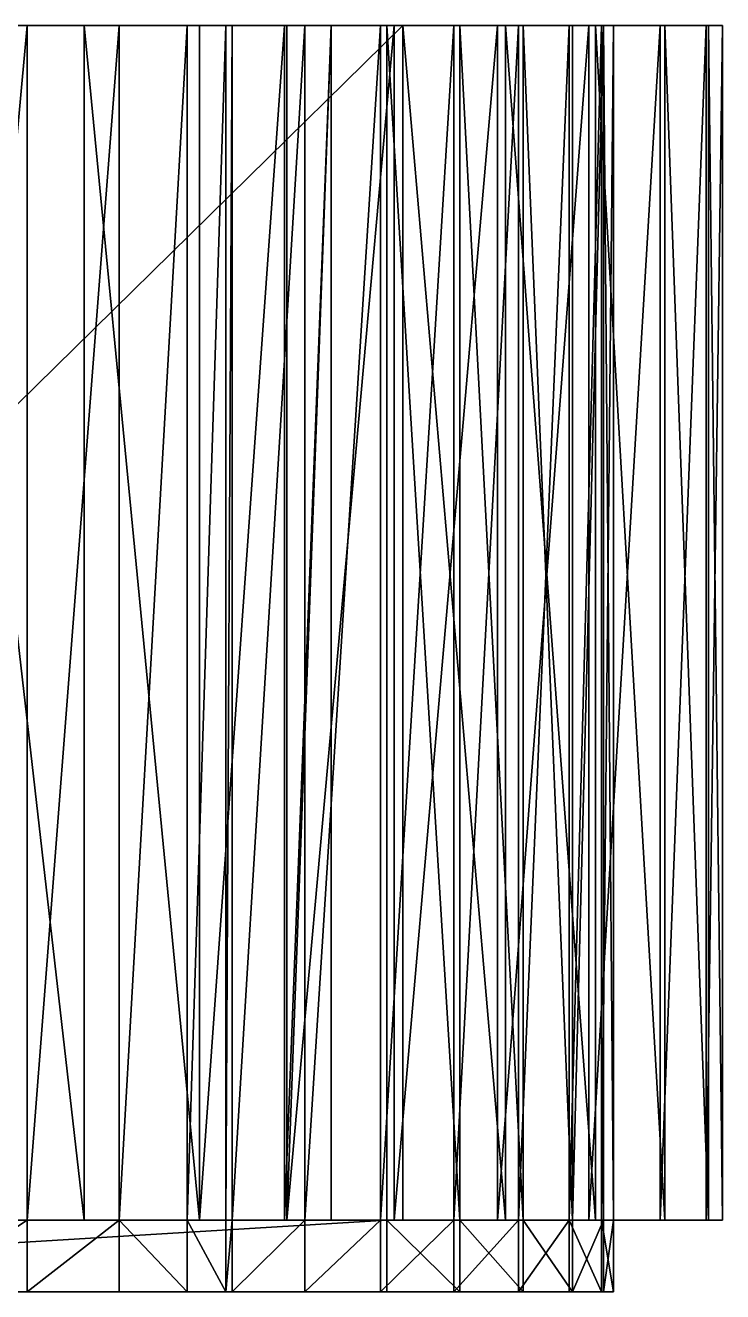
# Model space of a CAD drawing. Extents: x 51.7 to 84.8, y -43.6 to -19.8.
# Drawn here: x 72.16 to 84.78, y -42.77 to -19.83 of the extents above; entities that cross this region are included whole.
import ezdxf

# ---------------------------------------------------------------- set-up
doc = ezdxf.new("R2010")
doc.units = 0
doc.layers.get('0').update_dxf_attribs({"color": 13, "linetype": 'CONTINUOUS'})

# ---------------------------------------------------------------- blocks, each defined once
blk = doc.blocks.new('GROUP_2')
for p, q in [((25.236, 25.061), (25.236, 25.061, 21.64)), ((27.175, 25.1), (27.175, 25.1, 21.64)), ((29.046, 24.589), (29.046, 24.589, 21.64)), ((30.696, 23.568), (30.696, 23.568, 21.64)), ((31.989, 22.122), (31.989, 22.122, 21.64)), ((32.82, 20.369), (32.82, 20.369, 21.64)), ((33.12, 18.453), (33.12, 18.453, 21.64)), ((32.866, 16.529), (32.866, 16.529, 21.64)), ((32.077, 14.757), (32.077, 14.757, 21.64)), ((30.819, 13.281), (30.819, 13.281, 21.64)), ((29.194, 12.221), (29.194, 12.221, 21.64))]:
    blk.add_line(p, q)
at = {"color": 9}
mesh = blk.add_polyface(dxfattribs=at)
corners = [(6.772, 25.229), (7.554, 24.991), (6.77, 25.197), (7.648, 27.784), (26.038, 25.316), (25.236, 25.061), (25.192, 27.784), (2.353, 23.41), (1.974, 18.442), (1.122, 22.016), (2.198, 19.739), (2.768, 20.925), (3.917, 24.415), (3.639, 21.911), (4.746, 22.622), (5.696, 24.955), (6.005, 23.005), (7.32, 23.03), (8.593, 22.696), (8.71, 24.851), (9.186, 30.004), (9.41, 26.893), (11.271, 31.722), (10.64, 28.667), (12.306, 30.04), (13.745, 32.807), (14.282, 30.907), (16.42, 33.179), (16.42, 31.204), (19.096, 32.807), (18.558, 30.907), (20.535, 30.04), (21.569, 31.722), (22.201, 28.667), (23.654, 30.004), (23.43, 26.893), (24.13, 24.851), (24.248, 22.696), (25.558, 23.112), (27.175, 25.1), (26.932, 23.139), (28.258, 22.777), (29.046, 24.589), (29.426, 22.053), (30.696, 23.568), (30.343, 21.029), (30.931, 19.787), (31.989, 22.122), (31.144, 18.429), (0.317, 20.34), (0.194, 16.659), (0, 18.508), (0.885, 14.933), (2.019, 13.461), (2.111, 17.134), (3.513, 12.353), (2.6, 15.912), (3.403, 14.87), (4.46, 14.086), (5.332, 11.664), (5.69, 13.62), (27.332, 11.664), (27.045, 13.62), (28.362, 14.014), (29.194, 12.221), (29.513, 14.765), (30.819, 13.281), (30.405, 15.811), (30.964, 17.066), (32.077, 14.757), (32.82, 20.369), (32.866, 16.529), (33.12, 18.453)]
mesh.append_faces([[corners[k] for k in face] for face in [(0, 1, 2), (49, 50, 51), (71, 70, 72)]], dxfattribs={"vtx0": -1, "color": 9})
mesh.append_faces([[corners[k] for k in face] for face in [(7, 8, 9), (8, 7, 10), (10, 7, 11), (11, 12, 13), (13, 12, 14), (14, 15, 16), (16, 1, 17), (17, 1, 18), (18, 3, 19), (19, 20, 21), (21, 22, 23), (23, 22, 24), (24, 25, 26), (26, 27, 28), (28, 29, 30), (30, 29, 31), (31, 32, 33), (33, 34, 35), (35, 34, 36), (36, 6, 37), (37, 5, 38), (38, 39, 40), (40, 39, 41), (41, 42, 43), (43, 44, 45), (45, 44, 46), (46, 47, 48), (50, 49, 52), (52, 9, 53), (53, 54, 55), (55, 58, 59), (59, 60, 61), (61, 63, 64), (64, 65, 66), (66, 68, 69), (69, 70, 71)]], dxfattribs={"vtx0": -1, "vtx1": -1, "color": 9})
mesh.append_faces([[corners[k] for k in face] for face in [(18, 1, 3), (37, 6, 5), (53, 9, 8), (69, 48, 47)]], dxfattribs={"vtx0": -1, "vtx1": -1, "vtx2": -1, "color": 9})
mesh.append_faces([[corners[k] for k in face] for face in [(1, 0, 3), (11, 7, 12), (14, 12, 15), (16, 15, 1), (19, 3, 20), (21, 20, 22), (24, 22, 25), (26, 25, 27), (28, 27, 29), (31, 29, 32), (33, 32, 34), (36, 34, 6), (38, 5, 39), (41, 39, 42), (43, 42, 44), (46, 44, 47), (52, 49, 9), (53, 8, 54), (55, 54, 56), (55, 56, 57), (55, 57, 58), (59, 58, 60), (61, 60, 62), (61, 62, 63), (64, 63, 65), (66, 65, 67), (66, 67, 68), (69, 68, 48), (69, 47, 70)]], dxfattribs={"vtx0": -1, "vtx2": -1, "color": 9})
mesh.append_faces([[corners[k] for k in face] for face in [(4, 5, 6)]], dxfattribs={"vtx1": -1, "color": 9})
mesh = blk.add_polyface(dxfattribs=at)
corners = [(25.236, 25.061, 21.64), (27.175, 25.1), (25.236, 25.061), (27.175, 25.1, 21.64)]
mesh.append_faces([[corners[k] for k in face] for face in [(0, 1, 2), (1, 0, 3)]], dxfattribs={"vtx0": -1, "color": 9})
mesh = blk.add_polyface(dxfattribs=at)
corners = [(27.175, 25.1, 21.64), (29.046, 24.589), (27.175, 25.1), (29.046, 24.589, 21.64)]
mesh.append_faces([[corners[k] for k in face] for face in [(0, 1, 2), (1, 0, 3)]], dxfattribs={"vtx0": -1, "color": 9})
mesh = blk.add_polyface(dxfattribs=at)
corners = [(29.046, 24.589, 21.64), (30.696, 23.568), (29.046, 24.589), (30.696, 23.568, 21.64)]
mesh.append_faces([[corners[k] for k in face] for face in [(0, 1, 2), (1, 0, 3)]], dxfattribs={"vtx0": -1, "color": 9})
mesh = blk.add_polyface(dxfattribs=at)
corners = [(31.989, 22.122), (30.696, 23.568, 21.64), (31.989, 22.122, 21.64), (30.696, 23.568)]
mesh.append_faces([[corners[k] for k in face] for face in [(0, 1, 2), (1, 0, 3)]], dxfattribs={"vtx0": -1, "color": 9})
mesh = blk.add_polyface(dxfattribs=at)
corners = [(32.82, 20.369), (31.989, 22.122, 21.64), (32.82, 20.369, 21.64), (31.989, 22.122)]
mesh.append_faces([[corners[k] for k in face] for face in [(0, 1, 2), (1, 0, 3)]], dxfattribs={"vtx0": -1, "color": 9})
mesh = blk.add_polyface(dxfattribs=at)
corners = [(33.12, 18.453), (32.82, 20.369, 21.64), (33.12, 18.453, 21.64), (32.82, 20.369)]
mesh.append_faces([[corners[k] for k in face] for face in [(0, 1, 2), (1, 0, 3)]], dxfattribs={"vtx0": -1, "color": 9})
mesh = blk.add_polyface(dxfattribs=at)
corners = [(32.866, 16.529), (33.12, 18.453, 21.64), (32.866, 16.529, 21.64), (33.12, 18.453)]
mesh.append_faces([[corners[k] for k in face] for face in [(0, 1, 2), (1, 0, 3)]], dxfattribs={"vtx0": -1, "color": 9})
mesh = blk.add_polyface(dxfattribs=at)
corners = [(32.077, 14.757), (32.866, 16.529, 21.64), (32.077, 14.757, 21.64), (32.866, 16.529)]
mesh.append_faces([[corners[k] for k in face] for face in [(0, 1, 2), (1, 0, 3)]], dxfattribs={"vtx0": -1, "color": 9})
mesh = blk.add_polyface(dxfattribs=at)
corners = [(30.819, 13.281), (32.077, 14.757, 21.64), (30.819, 13.281, 21.64), (32.077, 14.757)]
mesh.append_faces([[corners[k] for k in face] for face in [(0, 1, 2), (1, 0, 3)]], dxfattribs={"vtx0": -1, "color": 9})
mesh = blk.add_polyface(dxfattribs=at)
corners = [(30.819, 13.281, 21.64), (29.194, 12.221), (30.819, 13.281), (29.194, 12.221, 21.64)]
mesh.append_faces([[corners[k] for k in face] for face in [(0, 1, 2), (1, 0, 3)]], dxfattribs={"vtx0": -1, "color": 9})
mesh = blk.add_polyface(dxfattribs=at)
corners = [(29.194, 12.221, 21.64), (27.332, 11.664), (29.194, 12.221), (27.332, 11.664, 21.64)]
mesh.append_faces([[corners[k] for k in face] for face in [(0, 1, 2), (1, 0, 3)]], dxfattribs={"vtx0": -1, "color": 9})
blk = doc.blocks.new('GROUP_1')
for p, q in [((72.197, -41.473, 48.915), (72.197, -19.833, 48.915)), ((73.231, -19.833, 50.598), (73.231, -41.473, 50.598)), ((73.863, -41.473, 47.543), (73.863, -19.833, 47.543)), ((75.092, -41.473, 45.769), (75.092, -19.833, 45.769)), ((75.316, -19.833, 48.88), (75.316, -41.473, 48.88)), ((75.792, -41.473, 43.727), (75.792, -19.833, 43.727)), ((75.91, -41.473, 41.571), (75.91, -19.833, 41.571)), ((76.854, -19.833, 46.659), (76.854, -41.473, 46.659)), ((76.898, -19.833, 43.937), (76.898, -41.473, 43.937)), ((77.22, -41.473, 41.987), (77.22, -19.833, 41.987)), ((78.594, -41.473, 42.015), (78.594, -19.833, 42.015)), ((78.707, -41.473, 32.495), (78.707, -19.833, 32.495)), ((79.92, -41.473, 41.652), (79.92, -19.833, 41.652)), ((80.024, -41.473, 32.889), (80.024, -19.833, 32.889)), ((81.088, -41.473, 40.929), (81.088, -19.833, 40.929)), ((81.175, -41.473, 33.64), (81.175, -19.833, 33.64)), ((82.005, -41.473, 39.904), (82.005, -19.833, 39.904)), ((82.067, -41.473, 34.686), (82.067, -19.833, 34.686)), ((82.593, -41.473, 38.662), (82.593, -19.833, 38.662)), ((82.626, -41.473, 35.942), (82.626, -19.833, 35.942)), ((82.806, -41.473, 37.305), (82.806, -19.833, 37.305)), ((72.197, -42.77, 48.915), (72.197, -41.473, 48.915)), ((73.863, -42.77, 47.543), (73.863, -41.473, 47.543)), ((75.092, -42.77, 45.769), (75.092, -41.473, 45.769)), ((75.792, -42.77, 43.727), (75.792, -41.473, 43.727)), ((75.91, -42.77, 41.571), (75.91, -41.473, 41.571)), ((77.22, -42.77, 41.987), (77.22, -41.473, 41.987)), ((78.594, -42.77, 42.015), (78.594, -41.473, 42.015)), ((78.707, -42.77, 32.495), (78.707, -41.473, 32.495)), ((79.92, -42.77, 41.652), (79.92, -41.473, 41.652)), ((80.024, -42.77, 32.889), (80.024, -41.473, 32.889)), ((81.088, -42.77, 40.929), (81.088, -41.473, 40.929)), ((81.175, -42.77, 33.64), (81.175, -41.473, 33.64)), ((82.005, -42.77, 39.904), (82.005, -41.473, 39.904)), ((82.067, -42.77, 34.686), (82.067, -41.473, 34.686)), ((82.593, -42.77, 38.662), (82.593, -41.473, 38.662)), ((82.626, -42.77, 35.942), (82.626, -41.473, 35.942)), ((82.806, -42.77, 37.305), (82.806, -41.473, 37.305))]:
    blk.add_line(p, q)
at = {"extrusion": (0, -1, 8.00521e-15)}
blk.add_blockref('GROUP_2', (51.662, 18.876, 19.833), dxfattribs=at)
at = {"color": 9}
mesh = blk.add_polyface(dxfattribs=at)
corners = [(78.994, -19.833, 30.539), (56.994, -41.473, 30.539), (56.994, -19.833, 30.539), (78.994, -41.473, 30.539)]
mesh.append_faces([[corners[k] for k in face] for face in [(0, 1, 2), (1, 0, 3)]], dxfattribs={"vtx0": -1, "color": 9})
mesh = blk.add_polyface(dxfattribs=at)
corners = [(72.197, -19.833, 48.915), (70.22, -41.473, 49.783), (70.22, -19.833, 49.783), (72.197, -41.473, 48.915)]
mesh.append_faces([[corners[k] for k in face] for face in [(0, 1, 2), (1, 0, 3)]], dxfattribs={"vtx0": -1, "color": 9})
mesh = blk.add_polyface(dxfattribs=at)
corners = [(73.231, -41.473, 50.598), (70.758, -19.833, 51.683), (70.758, -41.473, 51.683), (73.231, -19.833, 50.598)]
mesh.append_faces([[corners[k] for k in face] for face in [(0, 1, 2), (1, 0, 3)]], dxfattribs={"vtx0": -1, "color": 9})
mesh = blk.add_polyface(dxfattribs=at)
corners = [(73.863, -19.833, 47.543), (72.197, -41.473, 48.915), (72.197, -19.833, 48.915), (73.863, -41.473, 47.543)]
mesh.append_faces([[corners[k] for k in face] for face in [(0, 1, 2), (1, 0, 3)]], dxfattribs={"vtx0": -1, "color": 9})
mesh = blk.add_polyface(dxfattribs=at)
corners = [(75.316, -41.473, 48.88), (73.231, -19.833, 50.598), (73.231, -41.473, 50.598), (75.316, -19.833, 48.88)]
mesh.append_faces([[corners[k] for k in face] for face in [(0, 1, 2), (1, 0, 3)]], dxfattribs={"vtx0": -1, "color": 9})
mesh = blk.add_polyface(dxfattribs=at)
corners = [(73.863, -41.473, 47.543), (75.092, -19.833, 45.769), (75.092, -41.473, 45.769), (73.863, -19.833, 47.543)]
mesh.append_faces([[corners[k] for k in face] for face in [(0, 1, 2), (1, 0, 3)]], dxfattribs={"vtx0": -1, "color": 9})
mesh = blk.add_polyface(dxfattribs=at)
corners = [(75.092, -41.473, 45.769), (75.792, -19.833, 43.727), (75.792, -41.473, 43.727), (75.092, -19.833, 45.769)]
mesh.append_faces([[corners[k] for k in face] for face in [(0, 1, 2), (1, 0, 3)]], dxfattribs={"vtx0": -1, "color": 9})
mesh = blk.add_polyface(dxfattribs=at)
corners = [(76.854, -19.833, 46.659), (75.316, -41.473, 48.88), (76.854, -41.473, 46.659), (75.316, -19.833, 48.88)]
mesh.append_faces([[corners[k] for k in face] for face in [(0, 1, 2), (1, 0, 3)]], dxfattribs={"vtx0": -1, "color": 9})
mesh = blk.add_polyface(dxfattribs=at)
corners = [(75.792, -41.473, 43.727), (75.91, -19.833, 41.571), (75.91, -41.473, 41.571), (75.792, -19.833, 43.727)]
mesh.append_faces([[corners[k] for k in face] for face in [(0, 1, 2), (1, 0, 3)]], dxfattribs={"vtx0": -1, "color": 9})
mesh = blk.add_polyface(dxfattribs=at)
corners = [(77.22, -19.833, 41.987), (75.91, -41.473, 41.571), (75.91, -19.833, 41.571), (77.22, -41.473, 41.987)]
mesh.append_faces([[corners[k] for k in face] for face in [(0, 1, 2), (1, 0, 3)]], dxfattribs={"vtx0": -1, "color": 9})
mesh = blk.add_polyface(dxfattribs=at)
corners = [(77.7, -19.833, 44.192), (76.854, -41.473, 46.659), (77.7, -41.473, 44.192), (76.854, -19.833, 46.659)]
mesh.append_faces([[corners[k] for k in face] for face in [(0, 1, 2), (1, 0, 3)]], dxfattribs={"vtx0": -1, "color": 9})
mesh = blk.add_polyface(dxfattribs=at)
corners = [(77.7, -19.833, 44.192), (76.898, -41.473, 43.937), (76.898, -19.833, 43.937), (77.7, -41.473, 44.192)]
mesh.append_faces([[corners[k] for k in face] for face in [(0, 1, 2), (1, 0, 3)]], dxfattribs={"vtx0": -1, "color": 9})
mesh = blk.add_polyface(dxfattribs=at)
corners = [(78.594, -19.833, 42.015), (77.22, -41.473, 41.987), (77.22, -19.833, 41.987), (78.594, -41.473, 42.015)]
mesh.append_faces([[corners[k] for k in face] for face in [(0, 1, 2), (1, 0, 3)]], dxfattribs={"vtx0": -1, "color": 9})
mesh = blk.add_polyface(dxfattribs=at)
corners = [(79.92, -19.833, 41.652), (78.594, -41.473, 42.015), (78.594, -19.833, 42.015), (79.92, -41.473, 41.652)]
mesh.append_faces([[corners[k] for k in face] for face in [(0, 1, 2), (1, 0, 3)]], dxfattribs={"vtx0": -1, "color": 9})
mesh = blk.add_polyface(dxfattribs=at)
corners = [(80.024, -41.473, 32.889), (78.707, -19.833, 32.495), (78.707, -41.473, 32.495), (80.024, -19.833, 32.889)]
mesh.append_faces([[corners[k] for k in face] for face in [(0, 1, 2), (1, 0, 3)]], dxfattribs={"vtx0": -1, "color": 9})
mesh = blk.add_polyface(dxfattribs=at)
corners = [(81.088, -19.833, 40.929), (79.92, -41.473, 41.652), (79.92, -19.833, 41.652), (81.088, -41.473, 40.929)]
mesh.append_faces([[corners[k] for k in face] for face in [(0, 1, 2), (1, 0, 3)]], dxfattribs={"vtx0": -1, "color": 9})
mesh = blk.add_polyface(dxfattribs=at)
corners = [(81.175, -41.473, 33.64), (80.024, -19.833, 32.889), (80.024, -41.473, 32.889), (81.175, -19.833, 33.64)]
mesh.append_faces([[corners[k] for k in face] for face in [(0, 1, 2), (1, 0, 3)]], dxfattribs={"vtx0": -1, "color": 9})
mesh = blk.add_polyface(dxfattribs=at)
corners = [(81.088, -41.473, 40.929), (82.005, -19.833, 39.904), (82.005, -41.473, 39.904), (81.088, -19.833, 40.929)]
mesh.append_faces([[corners[k] for k in face] for face in [(0, 1, 2), (1, 0, 3)]], dxfattribs={"vtx0": -1, "color": 9})
mesh = blk.add_polyface(dxfattribs=at)
corners = [(82.067, -41.473, 34.686), (81.175, -19.833, 33.64), (81.175, -41.473, 33.64), (82.067, -19.833, 34.686)]
mesh.append_faces([[corners[k] for k in face] for face in [(0, 1, 2), (1, 0, 3)]], dxfattribs={"vtx0": -1, "color": 9})
mesh = blk.add_polyface(dxfattribs=at)
corners = [(82.005, -41.473, 39.904), (82.593, -19.833, 38.662), (82.593, -41.473, 38.662), (82.005, -19.833, 39.904)]
mesh.append_faces([[corners[k] for k in face] for face in [(0, 1, 2), (1, 0, 3)]], dxfattribs={"vtx0": -1, "color": 9})
mesh = blk.add_polyface(dxfattribs=at)
corners = [(82.626, -19.833, 35.942), (82.067, -41.473, 34.686), (82.626, -41.473, 35.942), (82.067, -19.833, 34.686)]
mesh.append_faces([[corners[k] for k in face] for face in [(0, 1, 2), (1, 0, 3)]], dxfattribs={"vtx0": -1, "color": 9})
mesh = blk.add_polyface(dxfattribs=at)
corners = [(82.593, -41.473, 38.662), (82.806, -19.833, 37.305), (82.806, -41.473, 37.305), (82.593, -19.833, 38.662)]
mesh.append_faces([[corners[k] for k in face] for face in [(0, 1, 2), (1, 0, 3)]], dxfattribs={"vtx0": -1, "color": 9})
mesh = blk.add_polyface(dxfattribs=at)
corners = [(82.806, -41.473, 37.305), (82.626, -19.833, 35.942), (82.626, -41.473, 35.942), (82.806, -19.833, 37.305)]
mesh.append_faces([[corners[k] for k in face] for face in [(0, 1, 2), (1, 0, 3)]], dxfattribs={"vtx0": -1, "color": 9})
mesh = blk.add_polyface(dxfattribs=at)
corners = [(80.856, -41.473, 31.097), (56.994, -41.473, 30.539), (78.994, -41.473, 30.539), (55.175, -41.473, 31.229), (82.481, -41.473, 32.156), (53.681, -41.473, 32.336), (78.707, -41.473, 32.495), (83.739, -41.473, 33.633), (80.024, -41.473, 32.889), (81.175, -41.473, 33.64), (84.528, -41.473, 35.405), (82.067, -41.473, 34.686), (82.626, -41.473, 35.942), (84.782, -41.473, 37.328), (82.806, -41.473, 37.305), (82.593, -41.473, 38.662), (84.482, -41.473, 39.245), (82.005, -41.473, 39.904), (83.651, -41.473, 40.998), (81.088, -41.473, 40.929), (79.92, -41.473, 41.652), (82.358, -41.473, 42.444), (78.594, -41.473, 42.015), (57.352, -41.473, 32.495), (52.547, -41.473, 33.809), (56.122, -41.473, 32.961), (55.065, -41.473, 33.745), (54.262, -41.473, 34.787), (51.856, -41.473, 35.535), (53.773, -41.473, 36.009), (51.662, -41.473, 37.384), (53.636, -41.473, 37.318), (53.86, -41.473, 38.614), (51.979, -41.473, 39.216), (54.43, -41.473, 39.8), (52.784, -41.473, 40.892), (55.301, -41.473, 40.787), (56.408, -41.473, 41.498), (54.015, -41.473, 42.285), (57.667, -41.473, 41.881), (58.982, -41.473, 41.906), (77.22, -41.473, 41.987), (75.792, -41.473, 43.727), (75.91, -41.473, 41.571), (80.708, -41.473, 43.464), (78.837, -41.473, 43.976), (76.898, -41.473, 43.937), (75.092, -41.473, 45.769), (77.7, -41.473, 44.192), (76.854, -41.473, 46.659), (73.863, -41.473, 47.543), (75.316, -41.473, 48.88), (72.197, -41.473, 48.915), (73.231, -41.473, 50.598), (70.22, -41.473, 49.783), (68.082, -41.473, 50.079), (62.933, -41.473, 50.598), (65.407, -41.473, 51.683), (70.758, -41.473, 51.683), (68.082, -41.473, 52.054), (60.372, -41.473, 43.727), (60.255, -41.473, 41.571), (55.579, -41.473, 43.29), (57.358, -41.473, 43.831), (59.216, -41.473, 43.867), (61.072, -41.473, 45.769), (58.433, -41.473, 44.072), (58.434, -41.473, 44.104), (59.31, -41.473, 46.659), (62.302, -41.473, 47.543), (60.848, -41.473, 48.88), (63.968, -41.473, 48.915), (65.944, -41.473, 49.783)]
mesh.append_faces([[corners[k] for k in face] for face in [(0, 1, 2), (41, 42, 43), (57, 58, 59), (60, 40, 61)]], dxfattribs={"vtx0": -1, "color": 9})
mesh.append_faces([[corners[k] for k in face] for face in [(1, 0, 3), (3, 4, 5), (6, 7, 8), (8, 7, 9), (9, 10, 11), (11, 10, 12), (12, 13, 14), (14, 13, 15), (15, 16, 17), (17, 18, 19), (19, 18, 20), (20, 21, 22), (5, 23, 24), (23, 5, 6), (24, 27, 28), (28, 29, 30), (30, 32, 33), (33, 34, 35), (35, 37, 38), (47, 49, 50), (50, 51, 52), (52, 53, 54), (54, 53, 55), (56, 53, 57), (38, 60, 62), (62, 60, 63), (63, 60, 64), (64, 65, 66), (66, 65, 67), (67, 65, 68), (68, 69, 70), (70, 71, 56)]], dxfattribs={"vtx0": -1, "vtx1": -1, "color": 9})
mesh.append_faces([[corners[k] for k in face] for face in [(5, 4, 6), (42, 22, 21), (55, 53, 56), (40, 60, 38)]], dxfattribs={"vtx0": -1, "vtx1": -1, "vtx2": -1, "color": 9})
mesh.append_faces([[corners[k] for k in face] for face in [(3, 0, 4), (6, 4, 7), (9, 7, 10), (12, 10, 13), (15, 13, 16), (17, 16, 18), (20, 18, 21), (24, 23, 25), (24, 25, 26), (24, 26, 27), (28, 27, 29), (30, 29, 31), (30, 31, 32), (33, 32, 34), (35, 34, 36), (35, 36, 37), (38, 37, 39), (38, 39, 40), (42, 41, 22), (42, 21, 44), (42, 44, 45), (42, 45, 46), (46, 47, 42), (47, 46, 48), (47, 48, 49), (50, 49, 51), (52, 51, 53), (57, 53, 58), (64, 60, 65), (68, 65, 69), (70, 69, 71), (56, 71, 72), (56, 72, 55)]], dxfattribs={"vtx0": -1, "vtx2": -1, "color": 9})
mesh = blk.add_polyface(dxfattribs=at)
corners = [(57.352, -42.77, 32.495), (78.707, -41.473, 32.495), (57.352, -41.473, 32.495), (78.707, -42.77, 32.495)]
mesh.append_faces([[corners[k] for k in face] for face in [(0, 1, 2), (1, 0, 3)]], dxfattribs={"vtx0": -1, "color": 9})
mesh = blk.add_polyface(dxfattribs=at)
corners = [(72.197, -41.473, 48.915), (70.22, -42.77, 49.783), (70.22, -41.473, 49.783), (72.197, -42.77, 48.915)]
mesh.append_faces([[corners[k] for k in face] for face in [(0, 1, 2), (1, 0, 3)]], dxfattribs={"vtx0": -1, "color": 9})
mesh = blk.add_polyface(dxfattribs=at)
corners = [(73.863, -41.473, 47.543), (72.197, -42.77, 48.915), (72.197, -41.473, 48.915), (73.863, -42.77, 47.543)]
mesh.append_faces([[corners[k] for k in face] for face in [(0, 1, 2), (1, 0, 3)]], dxfattribs={"vtx0": -1, "color": 9})
mesh = blk.add_polyface(dxfattribs=at)
corners = [(73.863, -41.473, 47.543), (75.092, -42.77, 45.769), (73.863, -42.77, 47.543), (75.092, -41.473, 45.769)]
mesh.append_faces([[corners[k] for k in face] for face in [(0, 1, 2), (1, 0, 3)]], dxfattribs={"vtx0": -1, "color": 9})
mesh = blk.add_polyface(dxfattribs=at)
corners = [(75.092, -41.473, 45.769), (75.792, -42.77, 43.727), (75.092, -42.77, 45.769), (75.792, -41.473, 43.727)]
mesh.append_faces([[corners[k] for k in face] for face in [(0, 1, 2), (1, 0, 3)]], dxfattribs={"vtx0": -1, "color": 9})
mesh = blk.add_polyface(dxfattribs=at)
corners = [(75.792, -42.77, 43.727), (75.91, -41.473, 41.571), (75.91, -42.77, 41.571), (75.792, -41.473, 43.727)]
mesh.append_faces([[corners[k] for k in face] for face in [(0, 1, 2), (1, 0, 3)]], dxfattribs={"vtx0": -1, "color": 9})
mesh = blk.add_polyface(dxfattribs=at)
corners = [(77.22, -41.473, 41.987), (75.91, -42.77, 41.571), (75.91, -41.473, 41.571), (77.22, -42.77, 41.987)]
mesh.append_faces([[corners[k] for k in face] for face in [(0, 1, 2), (1, 0, 3)]], dxfattribs={"vtx0": -1, "color": 9})
mesh = blk.add_polyface(dxfattribs=at)
corners = [(78.594, -41.473, 42.015), (77.22, -42.77, 41.987), (77.22, -41.473, 41.987), (78.594, -42.77, 42.015)]
mesh.append_faces([[corners[k] for k in face] for face in [(0, 1, 2), (1, 0, 3)]], dxfattribs={"vtx0": -1, "color": 9})
mesh = blk.add_polyface(dxfattribs=at)
corners = [(79.92, -41.473, 41.652), (78.594, -42.77, 42.015), (78.594, -41.473, 42.015), (79.92, -42.77, 41.652)]
mesh.append_faces([[corners[k] for k in face] for face in [(0, 1, 2), (1, 0, 3)]], dxfattribs={"vtx0": -1, "color": 9})
mesh = blk.add_polyface(dxfattribs=at)
corners = [(80.024, -42.77, 32.889), (78.707, -41.473, 32.495), (78.707, -42.77, 32.495), (80.024, -41.473, 32.889)]
mesh.append_faces([[corners[k] for k in face] for face in [(0, 1, 2), (1, 0, 3)]], dxfattribs={"vtx0": -1, "color": 9})
mesh = blk.add_polyface(dxfattribs=at)
corners = [(81.088, -41.473, 40.929), (79.92, -42.77, 41.652), (79.92, -41.473, 41.652), (81.088, -42.77, 40.929)]
mesh.append_faces([[corners[k] for k in face] for face in [(0, 1, 2), (1, 0, 3)]], dxfattribs={"vtx0": -1, "color": 9})
mesh = blk.add_polyface(dxfattribs=at)
corners = [(81.175, -42.77, 33.64), (80.024, -41.473, 32.889), (80.024, -42.77, 32.889), (81.175, -41.473, 33.64)]
mesh.append_faces([[corners[k] for k in face] for face in [(0, 1, 2), (1, 0, 3)]], dxfattribs={"vtx0": -1, "color": 9})
mesh = blk.add_polyface(dxfattribs=at)
corners = [(81.088, -42.77, 40.929), (82.005, -41.473, 39.904), (82.005, -42.77, 39.904), (81.088, -41.473, 40.929)]
mesh.append_faces([[corners[k] for k in face] for face in [(0, 1, 2), (1, 0, 3)]], dxfattribs={"vtx0": -1, "color": 9})
mesh = blk.add_polyface(dxfattribs=at)
corners = [(82.067, -42.77, 34.686), (81.175, -41.473, 33.64), (81.175, -42.77, 33.64), (82.067, -41.473, 34.686)]
mesh.append_faces([[corners[k] for k in face] for face in [(0, 1, 2), (1, 0, 3)]], dxfattribs={"vtx0": -1, "color": 9})
mesh = blk.add_polyface(dxfattribs=at)
corners = [(82.005, -41.473, 39.904), (82.593, -42.77, 38.662), (82.005, -42.77, 39.904), (82.593, -41.473, 38.662)]
mesh.append_faces([[corners[k] for k in face] for face in [(0, 1, 2), (1, 0, 3)]], dxfattribs={"vtx0": -1, "color": 9})
mesh = blk.add_polyface(dxfattribs=at)
corners = [(82.626, -41.473, 35.942), (82.067, -42.77, 34.686), (82.626, -42.77, 35.942), (82.067, -41.473, 34.686)]
mesh.append_faces([[corners[k] for k in face] for face in [(0, 1, 2), (1, 0, 3)]], dxfattribs={"vtx0": -1, "color": 9})
mesh = blk.add_polyface(dxfattribs=at)
corners = [(82.593, -41.473, 38.662), (82.806, -42.77, 37.305), (82.593, -42.77, 38.662), (82.806, -41.473, 37.305)]
mesh.append_faces([[corners[k] for k in face] for face in [(0, 1, 2), (1, 0, 3)]], dxfattribs={"vtx0": -1, "color": 9})
mesh = blk.add_polyface(dxfattribs=at)
corners = [(82.806, -41.473, 37.305), (82.626, -42.77, 35.942), (82.806, -42.77, 37.305), (82.626, -41.473, 35.942)]
mesh.append_faces([[corners[k] for k in face] for face in [(0, 1, 2), (1, 0, 3)]], dxfattribs={"vtx0": -1, "color": 9})
at = {"color": 254}
mesh = blk.add_polyface(dxfattribs=at)
corners = [(68.934, -42.77, 38.738), (67.281, -42.77, 38.739), (67.203, -42.77, 38.729), (68.857, -42.77, 38.748), (67.353, -42.77, 38.769), (68.784, -42.77, 38.778), (67.415, -42.77, 38.817), (68.722, -42.77, 38.826), (67.463, -42.77, 38.879), (68.675, -42.77, 38.888), (67.493, -42.77, 38.951), (68.645, -42.77, 38.96), (67.503, -42.77, 39.029), (68.634, -42.77, 39.038), (67.493, -42.77, 39.106), (68.645, -42.77, 39.116), (67.463, -42.77, 39.179), (68.675, -42.77, 39.188), (67.415, -42.77, 39.241), (68.722, -42.77, 39.25), (67.353, -42.77, 39.288), (68.784, -42.77, 39.298), (67.281, -42.77, 39.318), (68.857, -42.77, 39.328), (67.203, -42.77, 39.329), (68.934, -42.77, 39.338), (79.92, -42.77, 41.652), (75.91, -42.77, 41.571), (81.088, -42.77, 40.929), (77.22, -42.77, 41.987), (78.594, -42.77, 42.015), (55.065, -42.77, 33.745), (56.339, -42.77, 33.914), (54.262, -42.77, 34.787), (61.139, -42.77, 33.914), (56.339, -42.77, 37.214), (53.773, -42.77, 36.009), (53.636, -42.77, 37.318), (82.806, -42.77, 37.305), (82.593, -42.77, 38.662), (53.86, -42.77, 38.614), (54.43, -42.77, 39.8), (67.126, -42.77, 38.739), (67.053, -42.77, 38.769), (66.991, -42.77, 38.817), (66.944, -42.77, 38.879), (66.914, -42.77, 38.951), (66.903, -42.77, 39.029), (66.914, -42.77, 39.106), (66.944, -42.77, 39.179), (66.991, -42.77, 39.241), (67.053, -42.77, 39.288), (67.126, -42.77, 39.318), (80.024, -42.77, 32.889), (57.352, -42.77, 32.495), (78.707, -42.77, 32.495), (56.122, -42.77, 32.961), (81.175, -42.77, 33.64), (82.067, -42.77, 34.686), (71.523, -42.77, 34.641), (71.523, -42.77, 37.141), (82.626, -42.77, 35.942), (64.541, -42.77, 37.141), (61.139, -42.77, 37.214), (64.541, -42.77, 34.641), (69.68, -42.77, 40.622), (82.005, -42.77, 39.904), (69.68, -42.77, 43.822), (75.792, -42.77, 43.727), (75.092, -42.77, 45.769), (66.48, -42.77, 43.822), (69.012, -42.77, 38.748), (69.084, -42.77, 38.778), (69.147, -42.77, 38.826), (69.194, -42.77, 38.888), (69.224, -42.77, 38.96), (69.234, -42.77, 39.038), (69.224, -42.77, 39.116), (69.194, -42.77, 39.188), (69.147, -42.77, 39.25), (69.084, -42.77, 39.298), (69.012, -42.77, 39.328), (55.301, -42.77, 40.787), (66.48, -42.77, 40.622), (60.255, -42.77, 41.571), (56.408, -42.77, 41.498), (60.372, -42.77, 43.727), (61.072, -42.77, 45.769), (73.863, -42.77, 47.543), (62.302, -42.77, 47.543), (72.197, -42.77, 48.915), (63.968, -42.77, 48.915), (70.22, -42.77, 49.783), (65.944, -42.77, 49.783), (68.082, -42.77, 50.079), (57.667, -42.77, 41.881), (58.982, -42.77, 41.906)]
mesh.append_faces([[corners[k] for k in face] for face in [(29, 26, 30), (53, 54, 55), (93, 92, 94), (95, 84, 96)]], dxfattribs={"vtx0": -1, "color": 254})
mesh.append_faces([[corners[k] for k in face] for face in [(1, 3, 4), (4, 5, 6), (6, 7, 8), (8, 9, 10), (10, 11, 12), (12, 13, 14), (14, 15, 16), (16, 17, 18), (18, 19, 20), (20, 21, 22), (22, 23, 24), (26, 27, 28), (27, 26, 29), (31, 32, 33), (32, 31, 34), (33, 35, 36), (36, 35, 37), (37, 39, 40), (40, 2, 41), (54, 53, 56), (56, 57, 31), (59, 58, 60), (60, 38, 62), (63, 38, 35), (34, 64, 63), (64, 34, 59), (28, 65, 66), (65, 27, 67), (67, 69, 70), (0, 66, 71), (71, 66, 72), (72, 66, 73), (73, 66, 74), (74, 66, 75), (75, 66, 76), (76, 66, 77), (77, 66, 78), (78, 66, 79), (79, 66, 80), (80, 66, 81), (81, 66, 25), (41, 66, 82), (83, 66, 65), (82, 84, 85), (84, 70, 86), (86, 70, 87), (87, 88, 89), (89, 90, 91), (91, 92, 93)]], dxfattribs={"vtx0": -1, "vtx1": -1, "color": 254})
mesh.append_faces([[corners[k] for k in face] for face in [(37, 35, 38), (40, 39, 2), (41, 24, 25), (31, 57, 34), (34, 58, 59), (62, 38, 63), (65, 28, 27), (39, 0, 2), (25, 66, 41), (82, 66, 83), (82, 83, 84), (87, 70, 69)]], dxfattribs={"vtx0": -1, "vtx1": -1, "vtx2": -1, "color": 254})
mesh.append_faces([[corners[k] for k in face] for face in [(0, 1, 2), (1, 0, 3), (4, 3, 5), (6, 5, 7), (8, 7, 9), (10, 9, 11), (12, 11, 13), (14, 13, 15), (16, 15, 17), (18, 17, 19), (20, 19, 21), (22, 21, 23), (24, 23, 25), (33, 32, 35), (37, 38, 39), (41, 2, 42), (41, 42, 43), (41, 43, 44), (41, 44, 45), (41, 45, 46), (41, 46, 47), (41, 47, 48), (41, 48, 49), (41, 49, 50), (41, 50, 51), (41, 51, 52), (41, 52, 24), (56, 53, 57), (34, 57, 58), (60, 58, 61), (60, 61, 38), (63, 64, 62), (67, 27, 68), (67, 68, 69), (0, 39, 66), (84, 83, 70), (87, 69, 88), (89, 88, 90), (91, 90, 92), (84, 95, 85)]], dxfattribs={"vtx0": -1, "vtx2": -1, "color": 254})
blk = doc.blocks.new('COMPONENT_2_')
blk.add_blockref('GROUP_1', (0, 0))

msp = doc.modelspace()

# ---------------------------------------------------------------- block references
msp.add_blockref('COMPONENT_2_', (0, 0))

doc.saveas('drawing.dxf')
